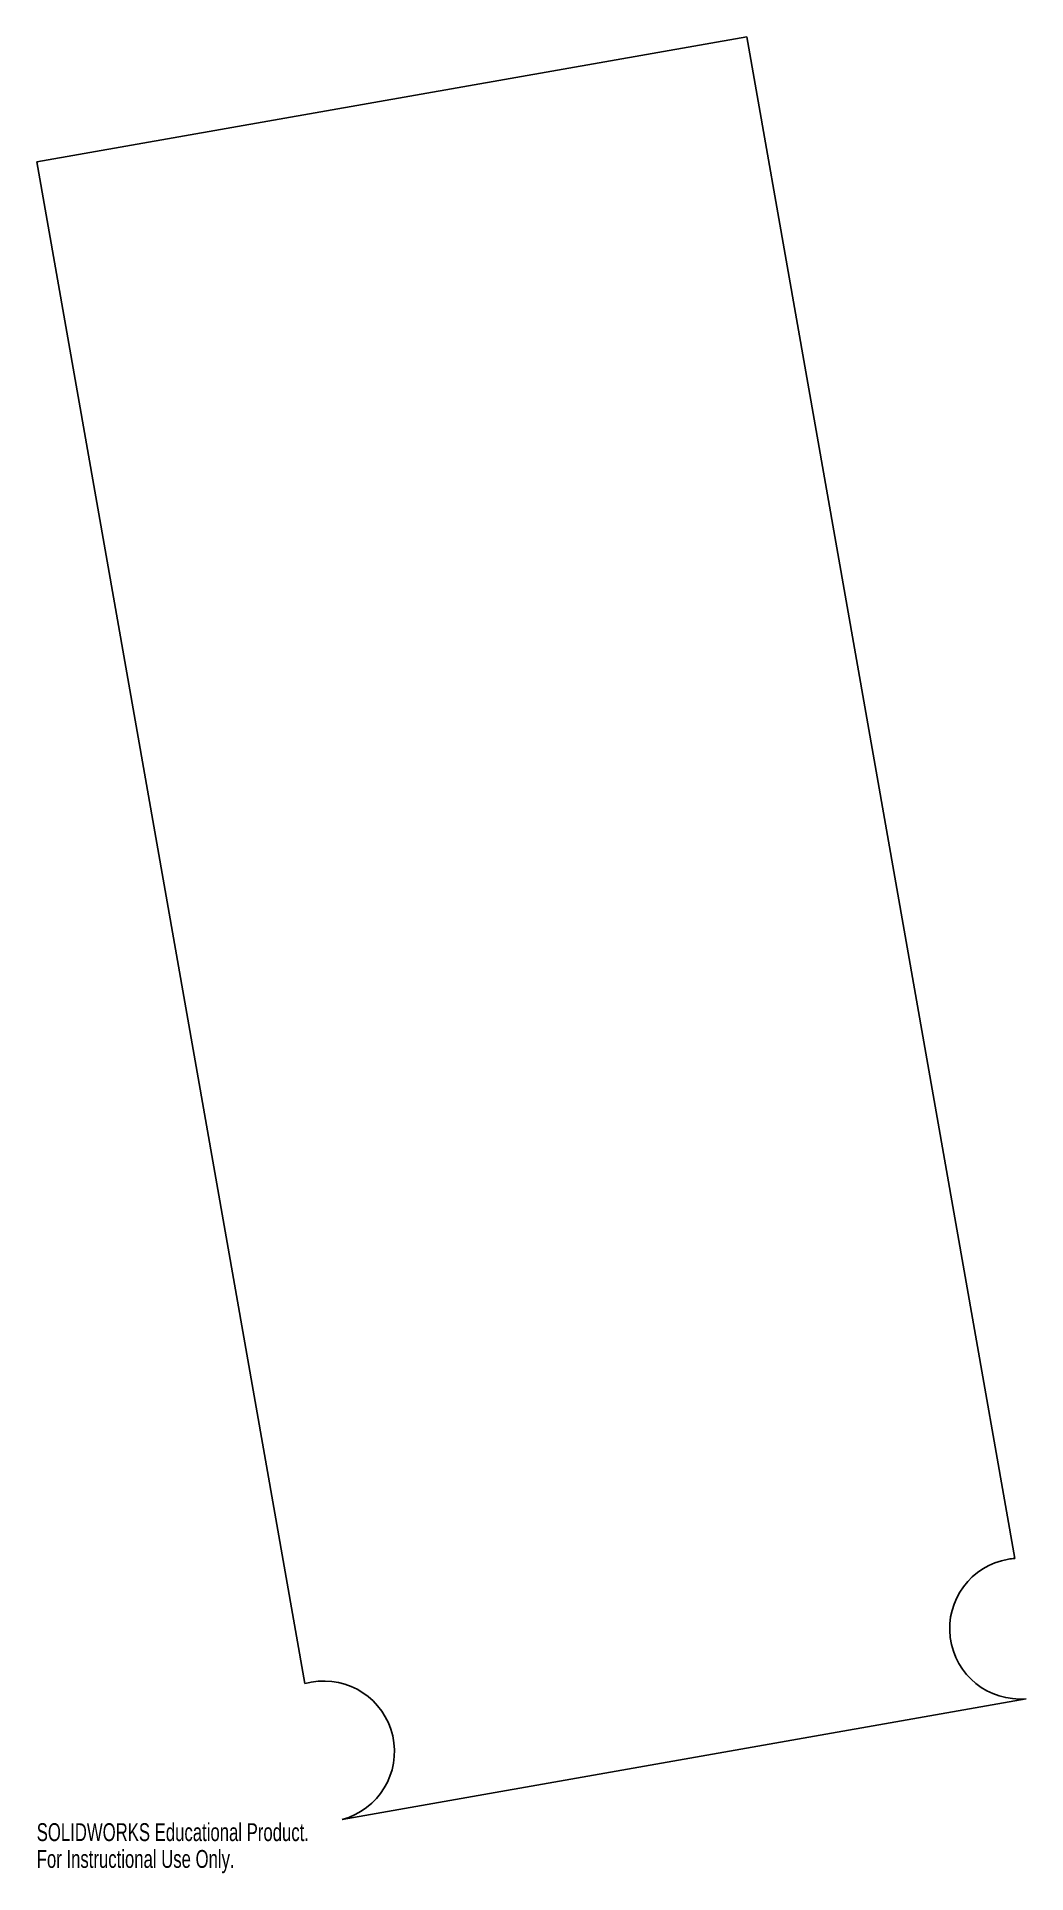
# Model space of a CAD drawing. Header units: millimetres. Extents: x -268 to 0, y -67 to 430.
import ezdxf

# ---------------------------------------------------------------- set-up
doc = ezdxf.new("R2010")
doc.units = ezdxf.units.MM
doc.styles.add('SLDTEXTSTYLE0', font='TXT', dxfattribs={"width": 0.7})

msp = doc.modelspace()

# ---------------------------------------------------------------- linework, layer by layer
at = {"color": 7, "linetype": 'Continuous', "lineweight": 25}
for p, q in [((-268.05, 396.48), (-75.88, 430.36)), ((-3.29, 18.68), (-75.88, 430.36)), ((-195.46, -15.2), (-268.05, 396.48)), ((-0.21, -19.3), (-185.37, -51.95))]:
    msp.add_line(p, q, dxfattribs=at)
for centre, radius, start, end in [((-1.89, -0.33), 19.05, 99.5602, 275.0881), ((-1.66, -0.52), 19.27, 94.8722, 100.1616), ((-190.43, -33.81), 19.27, 99.8384, 105.1278), ((-190.28, -33.55), 19.05, 284.9119, 100.4398)]:
    msp.add_arc(centre, radius, start, end, dxfattribs=at)

# ---------------------------------------------------------------- texts
at = {"color": 7, "linetype": 'Continuous', "char_height": 4.8336, "attachment_point": 1, "style": 'SLDTEXTSTYLE0'}
for s, insert in [('SOLIDWORKS Educational Product.', (-268.05, -52.97)), ('For Instructional Use Only.', (-268.05, -60.22))]:
    msp.add_mtext(s, dxfattribs=dict(at, insert=insert))

doc.saveas('drawing.dxf')
